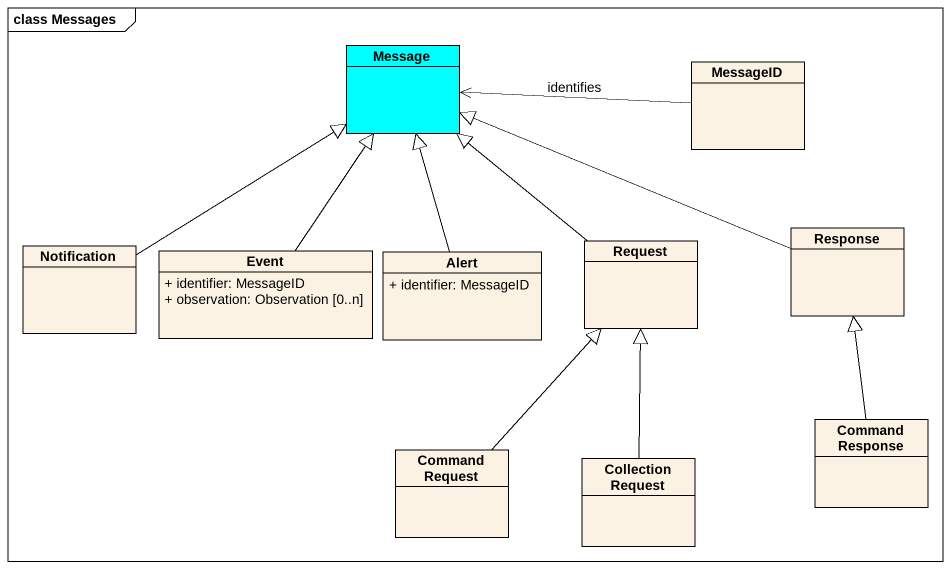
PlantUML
@startuml
mainframe class Messages
hide circle
hide empty members
skinparam classAttributeIconSize 0
class Message #00FFFF
class MessageID
class Notification
class Event {
  + identifier: MessageID
  + observation: Observation [0..n]
}
class Alert {
  + identifier: MessageID
}
class Request
class Response
class "Command Response" as Command_Response
class "Command Request" as Command_Request
class "Collection Request" as Collection_Request
MessageID -left-> Message : identifies
Notification -up-|> Message
Event -up-|> Message
Alert -up-|> Message
Request -up-|> Message
Response -left-|> Message
Command_Response -up-|> Response
Command_Request -up-|> Request
Collection_Request -up-|> Request
@enduml
